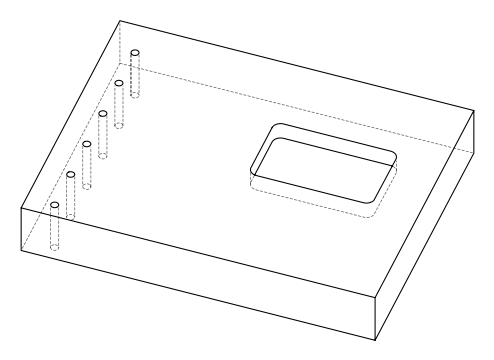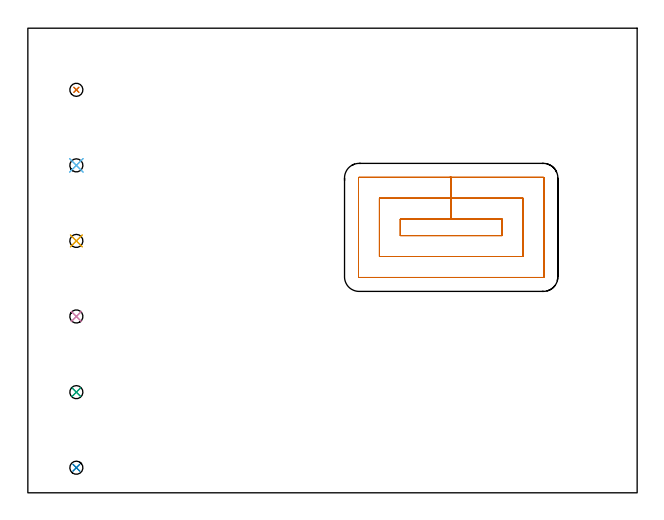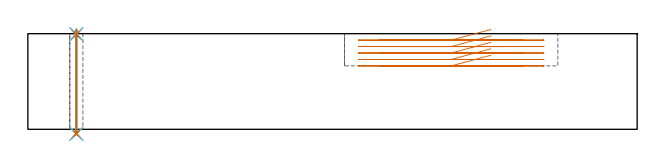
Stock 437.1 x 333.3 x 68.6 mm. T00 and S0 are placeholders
(PLAN: 13 operations, 2 tool changes, 11.6 min)
(1 MILL_RECTANGULAR_POCKET | POCKET_RECTANGULAR_STRAIGHT | UGT0201_136 | Follow Part, ap 5, ae 75% | 9.6 min | 322356 mm3)
(2 SPOT_DRILL | STEP1HOLE | NXT0321_9005460120000 | 0.03 min | 16 mm3)
(3 SPOT_DRILL_1 | STEP1HOLE_1 | NXT0321_9005460120000 | 0.03 min | 20 mm3)
(4 SPOT_DRILL_2 | STEP1HOLE_2 | NXT0321_9005460120000 | 0.03 min | 24 mm3)
(5 SPOT_DRILL_3 | STEP1HOLE_3 | NXT0321_9005460120000 | 0.03 min | 13 mm3)
(6 SPOT_DRILL_4 | STEP1HOLE_4 | NXT0321_9005460120000 | 0.03 min | 11 mm3)
(7 SPOT_DRILL_5 | STEP1HOLE_5 | NXT0321_9005460120000 | 0.03 min | 12 mm3)
(8 DRILL_THROUGH_HOLE_INTO_CENTER | STEP1HOLE | NXT0301_065 | 0.3 min | 4734 mm3)
(9 DRILL_THROUGH_HOLE_INTO_CENTER_1 | STEP1HOLE_1 | NXT0301_065 | 0.3 min | 4766 mm3)
(10 DRILL_THROUGH_HOLE_INTO_CENTER_2 | STEP1HOLE_2 | NXT0301_065 | 0.3 min | 4675 mm3)
(11 DRILL_THROUGH_HOLE_INTO_CENTER_3 | STEP1HOLE_3 | NXT0301_065 | 0.3 min | 4775 mm3)
(12 DRILL_THROUGH_HOLE_INTO_CENTER_4 | STEP1HOLE_4 | NXT0301_065 | 0.3 min | 4682 mm3)
(13 DRILL_THROUGH_HOLE_INTO_CENTER_5 | STEP1HOLE_5 | NXT0301_065 | 0.3 min | 4764 mm3)
(TOOL UGT0201_136 | Carbide End Mill 20.0 | D20 FL30 Z4)
(TOOL NXT0321_9005460120000 | NC Spot Drill, 142deg, 12mm, Carbide, Uncoated | D12 PA142 FL30 Z2)
(TOOL NXT0301_065 | Carbide Drill 9.4mm [860.1-0940-075A1-MM 2214] | D9.4 PA140 FL98 Z2)
(OP 1 MILL_RECTANGULAR_POCKET)
G17 G21 G94 G90
T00 M6
G54
G17 G0 G90 X332.138 Y196.3 S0 M3
G43 Z78.6 H0
Z71.6
G94 G1 X303.7 Z63.98 F250.
X267.2 F500.
Y184.5
X340.2
Y196.3
X303.7
Y211.3
X252.2
Y169.5
X355.2
Y211.3
X303.7
Y226.3
X237.6
G3 X237.2 Y225.9 R0.4
G1 Y154.9
G3 X237.6 Y154.5 R0.4
G1 X369.8
G3 X370.2 Y154.9 R0.4
G1 Y225.9
G3 X369.8 Y226.3 R0.4
G1 X303.7
X302.7
G0 X332.138 Y196.3 Z66.98
G1 X303.7 Z59.36 F250.
X267.2 F500.
Y184.5
X340.2
Y196.3
X303.7
Y211.3
X252.2
Y169.5
X355.2
Y211.3
X303.7
Y226.3
X237.6
G3 X237.2 Y225.9 R0.4
G1 Y154.9
G3 X237.6 Y154.5 R0.4
G1 X369.8
G3 X370.2 Y154.9 R0.4
G1 Y225.9
G3 X369.8 Y226.3 R0.4
G1 X303.7
X302.7
G0 X332.138 Y196.3 Z62.36
G1 X303.7 Z54.74 F250.
X267.2 F500.
Y184.5
X340.2
Y196.3
X303.7
Y211.3
X252.2
Y169.5
X355.2
Y211.3
X303.7
Y226.3
X237.6
G3 X237.2 Y225.9 R0.4
G1 Y154.9
G3 X237.6 Y154.5 R0.4
G1 X369.8
G3 X370.2 Y154.9 R0.4
G1 Y225.9
G3 X369.8 Y226.3 R0.4
G1 X303.7
X302.7
G0 X332.138 Y196.3 Z57.74
G1 X303.7 Z50.12 F250.
X267.2 F500.
Y184.5
X340.2
Y196.3
X303.7
Y211.3
X252.2
Y169.5
X355.2
Y211.3
X303.7
Y226.3
X237.6
G3 X237.2 Y225.9 R0.4
G1 Y154.9
G3 X237.6 Y154.5 R0.4
G1 X369.8
G3 X370.2 Y154.9 R0.4
G1 Y225.9
G3 X369.8 Y226.3 R0.4
G1 X303.7
X302.7
G0 X332.138 Y196.3 Z53.12
G1 X303.7 Z45.5 F250.
X267.2 F500.
Y184.5
X340.2
Y196.3
X303.7
Y211.3
X252.2
Y169.5
X355.2
Y211.3
X303.7
Y226.3
X237.6
G3 X237.2 Y225.9 R0.4
G1 Y154.9
G3 X237.6 Y154.5 R0.4
G1 X369.8
G3 X370.2 Y154.9 R0.4
G1 Y225.9
G3 X369.8 Y226.3 R0.4
G1 X303.7
X302.7
G0 Z78.6
M5
M2
(OP 2 SPOT_DRILL)
G17 G21 G94 G90
T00 M6
G54
G17 G0 G90 X34.8 Y18. S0 M3
G43 Z78.6 H0
G94 G81 G98 Z68.195 F250. R71.6
G80
M5
M2
(OP 3 SPOT_DRILL_1)
G17 G21 G94 G90
T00 M6
G54
G17 G0 G90 X34.8 Y72.2 S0 M3
G43 Z78.6 H0
G94 G81 G98 Z68.195 F250. R71.6
G80
M5
M2
(OP 4 SPOT_DRILL_2)
G17 G21 G94 G90
T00 M6
G54
G17 G0 G90 X34.8 Y126.5 S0 M3
G43 Z78.6 H0
G94 G81 G98 Z68.195 F250. R71.6
G80
M5
M2
(OP 5 SPOT_DRILL_3)
G17 G21 G94 G90
T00 M6
G54
G17 G0 G90 X34.8 Y180.7 S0 M3
G43 Z78.6 H0
G94 G81 G98 Z68.195 F250. R71.6
G80
M5
M2
(OP 6 SPOT_DRILL_4)
G17 G21 G94 G90
T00 M6
G54
G17 G0 G90 X34.8 Y234.9 S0 M3
G43 Z78.6 H0
G94 G81 G98 Z68.195 F250. R71.6
G80
M5
M2
(OP 7 SPOT_DRILL_5)
G17 G21 G94 G90
T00 M6
G54
G17 G0 G90 X34.8 Y289.1 S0 M3
G43 Z78.6 H0
G94 G81 G98 Z68.195 F250. R71.6
G80
M5
M2
(OP 8 DRILL_THROUGH_HOLE_INTO_CENTER)
G17 G21 G94 G90
T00 M6
G54
G17 G0 G90 X34.8 Y18. S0 M3
G43 Z78.6 H1
G94 G73 G98 Z-3.211 F250. Q8.976 R70.6
G80
M5
M2
(OP 9 DRILL_THROUGH_HOLE_INTO_CENTER_1)
G17 G21 G94 G90
T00 M6
G54
G17 G0 G90 X34.8 Y72.2 S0 M3
G43 Z78.6 H1
G94 G73 G98 Z-3.211 F250. Q8.976 R70.6
G80
M5
M2
(OP 10 DRILL_THROUGH_HOLE_INTO_CENTER_2)
G17 G21 G94 G90
T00 M6
G54
G17 G0 G90 X34.8 Y126.5 S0 M3
G43 Z78.6 H1
G94 G73 G98 Z-3.211 F250. Q8.976 R70.6
G80
M5
M2
(OP 11 DRILL_THROUGH_HOLE_INTO_CENTER_3)
G17 G21 G94 G90
T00 M6
G54
G17 G0 G90 X34.8 Y180.7 S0 M3
G43 Z78.6 H1
G94 G73 G98 Z-3.211 F250. Q8.976 R70.6
G80
M5
M2
(OP 12 DRILL_THROUGH_HOLE_INTO_CENTER_4)
G17 G21 G94 G90
T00 M6
G54
G17 G0 G90 X34.8 Y234.9 S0 M3
G43 Z78.6 H1
G94 G73 G98 Z-3.211 F250. Q8.976 R70.6
G80
M5
M2
(OP 13 DRILL_THROUGH_HOLE_INTO_CENTER_5)
G17 G21 G94 G90
T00 M6
G54
G17 G0 G90 X34.8 Y289.1 S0 M3
G43 Z78.6 H1
G94 G73 G98 Z-3.211 F250. Q8.976 R70.6
G80
M5
M2
